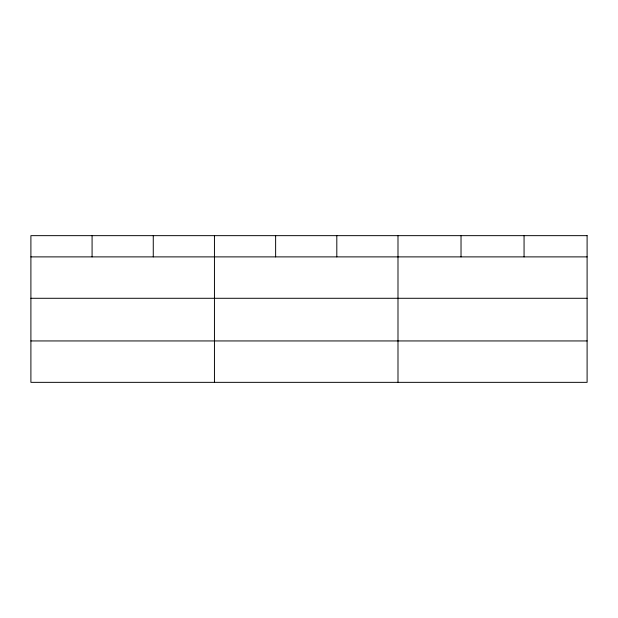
<?xml version="1.0" encoding="UTF-8"?>
<svg xmlns="http://www.w3.org/2000/svg" width="618" height="618" viewBox="0 0 618 618"><rect width="100%" height="100%" fill="white"/><g stroke="black" fill="none" stroke-linecap="round" stroke-linejoin="round"><path stroke-width="0.93" d="M30.9 256.887L587.1 256.887M30.9 298.285L587.1 298.285M30.9 340.943L587.1 340.943M524.064 235.651L524.064 256.887M461.028 235.651L461.028 256.887M397.992 235.651L397.992 382.349M336.81 235.651L336.81 256.887M275.628 235.651L275.628 256.887M214.446 235.651L214.446 382.349M153.264 235.651L153.264 256.887M92.082 235.651L92.082 256.887M587.1 235.651L30.9 235.651L30.9 382.349L587.1 382.349L587.1 235.651"/></g></svg>
